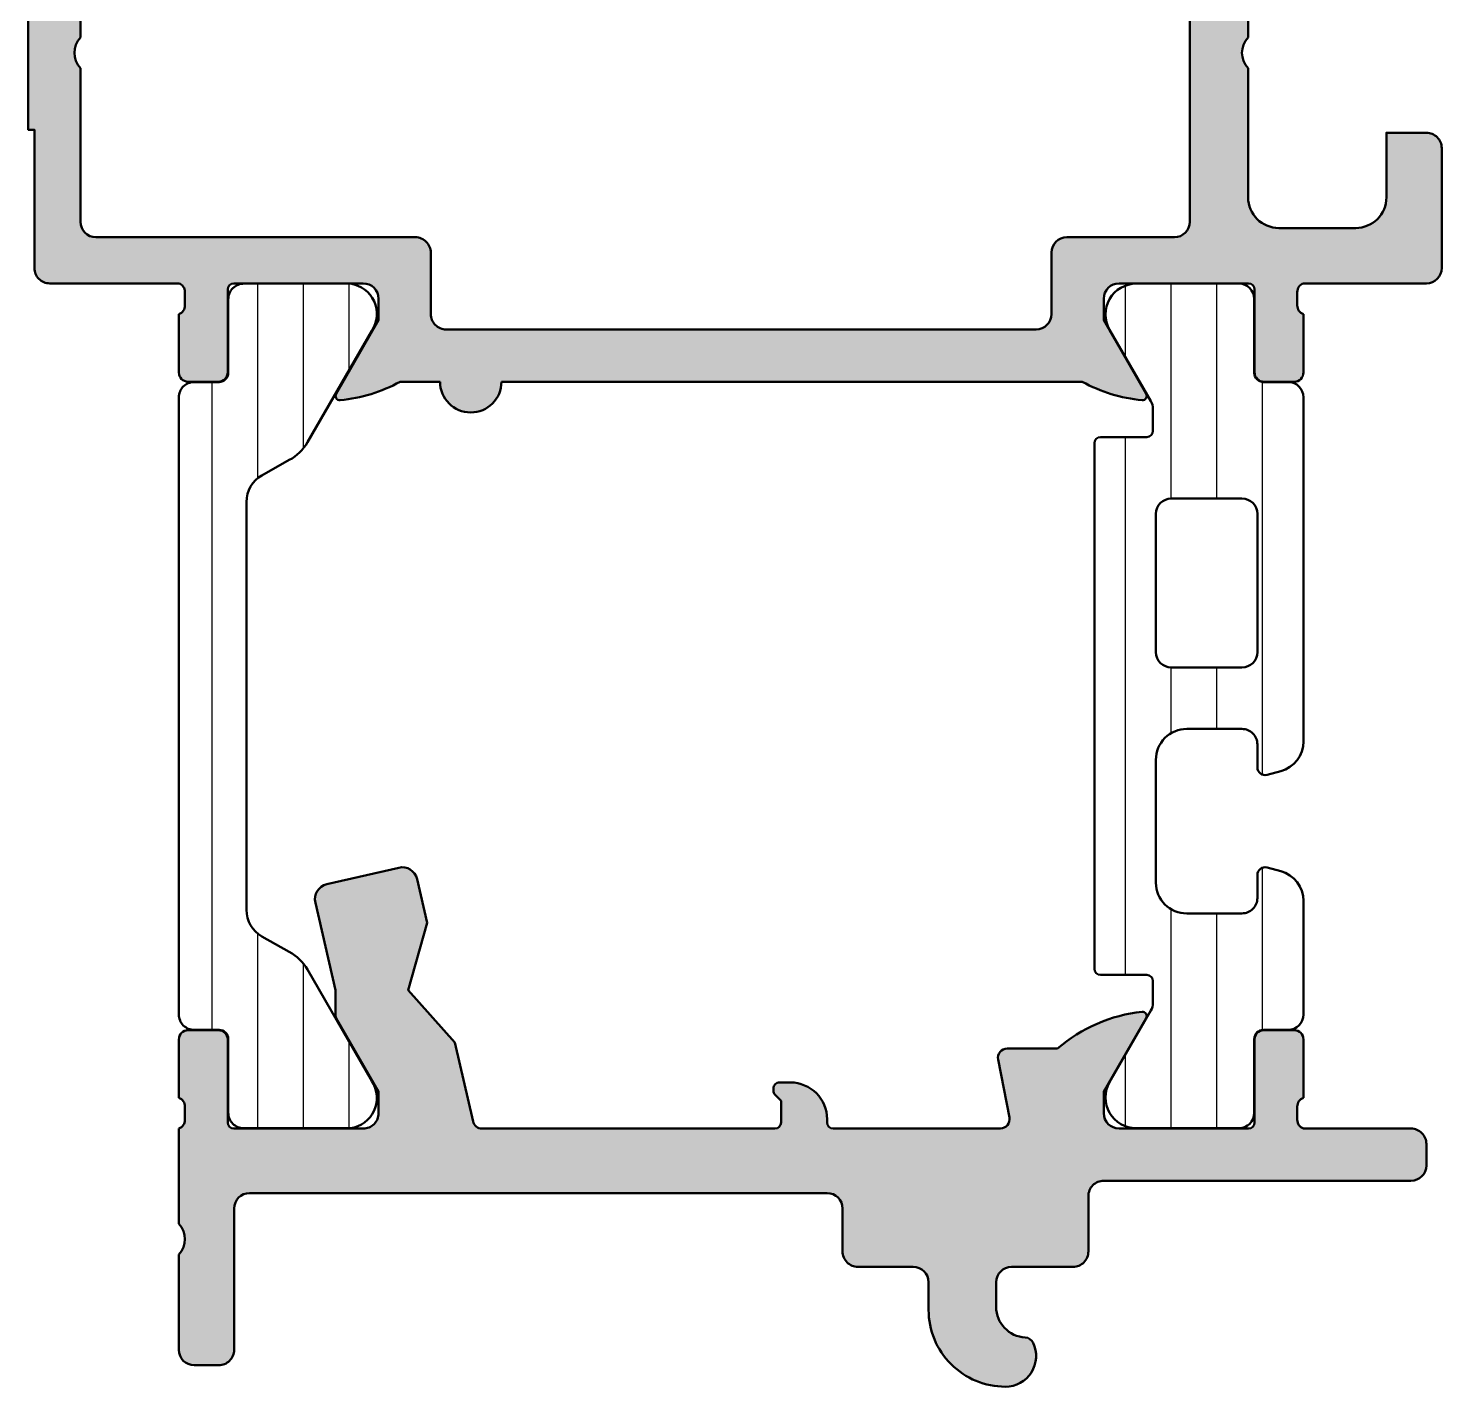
# Model space of a CAD drawing. Extents: x -4.7 to 62, y -88.4 to 0.
# Drawn here: x -4.5 to 41.5, y -88.4 to -44.2 of the extents above; entities that cross this region are included whole.
import ezdxf

# ---------------------------------------------------------------- set-up
doc = ezdxf.new("R2010")
doc.units = 0
for name, color, linetype, lineweight in [('0S-Alu contour', 7, 'Continuous', 50), ('0S-Alu hatch', 252, 'Continuous', 25), ('0S-Plastic contour', 254, 'Continuous', 50), ('0S-Plastic hatch', 253, 'Continuous', 25)]:
    doc.layers.add(name, color=color, linetype=linetype, lineweight=lineweight)
pattern_1 = [(90, (0, 0), (-1.4859, 0), [])]

# ---------------------------------------------------------------- blocks, each defined once
blk = doc.blocks.new('438860__54CB919B_62E4_4A2C_9971_BE3EB45ECD68_')
at = {"layer": '0S-Alu hatch'}
h = blk.add_hatch(color=256, dxfattribs=at)
edge = h.paths.add_edge_path()
edge.add_line((29.8, -55.69999999999999), (10.9, -55.7))
edge.add_ellipse((9.900000000000002, -55.7), major_axis=(-1, 0), ratio=1, start_angle=0, end_angle=180, ccw=False)
edge.add_line((8.900000000000002, -55.7), (7.600000000000004, -55.69999999999999))
edge.add_ellipse((5.186609754141848, -51.32101067354646), major_axis=(-4.999999999999715, 0), ratio=1, start_angle=95.3285864386674, end_angle=118.86045619300751, ccw=False)
edge.add_ellipse((5.638119784648294, -56.1618802153517), major_axis=(-0.1381197846482976, 0), ratio=1, start_angle=-30.000000000003183, end_angle=95.32858643866689, ccw=False)
edge.add_line((5.518504542377637, -56.09282032302754), (6.900000000000002, -53.7))
edge.add_line((6.900000000000002, -53.7), (6.900000000000002, -52.99999999999999))
edge.add_arc((6.400000000000002, -52.99999999999999), 0.5, 0, 90)
edge.add_line((6.400000000000002, -52.5), (2.190000000000003, -52.5))
edge.add_arc((2.190000000000004, -52.69999999999999), 0.2000000000000028, 90.00000000000026, 180)
edge.add_line((1.990000000000001, -52.69999999999999), (1.990000000000002, -55.39999999999995))
edge.add_ellipse((1.689999999999966, -55.39999999999995), major_axis=(-0.3000000000000367, 0), ratio=1, start_angle=89.9999999999992, end_angle=180, ccw=False)
edge.add_line((1.689999999999962, -55.69999999999999), (0.7000000000000437, -55.7))
edge.add_ellipse((0.7000000000000492, -55.39999999999995), major_axis=(-0.3000000000000469, 0), ratio=1, start_angle=0, end_angle=89.99999999999898, ccw=False)
edge.add_line((0.4000000000000023, -55.39999999999995), (0.4000000000000048, -53.49999999999999))
edge.add_arc((0.3000000000000016, -53.21715728752537), 0.3000000000000005, 289.4712206344913, 360)
edge.add_line((0.6000000000000022, -53.21715728752537), (0.6000000000000032, -52.78284271247461))
edge.add_arc((0.3000000000000034, -52.78284271247461), 0.2999999999999998, 0, 70.52877936550915)
edge.add_line((0.4000000000000041, -52.5), (-3.799999999999999, -52.5))
edge.add_ellipse((-3.800000000000005, -52), major_axis=(-0.4999999999999929, 0), ratio=1, start_angle=0, end_angle=90.00000000000063, ccw=False)
edge.add_line((-4.299999999999998, -51.99999999999999), (-4.299999999999999, -47.49999999999999))
edge.add_line((-4.299999999999999, -47.49999999999999), (-4.5, -47.49999999999999))
edge.add_line((-4.5, -47.49999999999999), (-4.5, -42.49999999999999))
edge.add_line((-4.5, -42.49999999999999), (-4.299999999999999, -42.49999999999999))
edge.add_line((-4.299999999999999, -42.49999999999999), (-4.299999999999999, -37.99999999999999))
edge.add_ellipse((-3.800000000000009, -37.99999999999999), major_axis=(-0.4999999999999903, 0), ratio=1, start_angle=269.9999999999991, end_angle=360, ccw=False)
edge.add_line((-3.800000000000001, -37.5), (0.3999999999999932, -37.5))
edge.add_arc((0.3000000000000025, -37.21715728752537), 0.3000000000000035, 289.4712206344891, 360)
edge.add_line((0.6000000000000061, -37.21715728752537), (0.6000000000000032, -36.78284271247461))
edge.add_arc((0.3000000000000034, -36.78284271247461), 0.2999999999999998, 0, 70.52877936550955)
edge.add_line((0.400000000000002, -36.49999999999999), (0.4000000000000004, -34.60000000000003))
edge.add_ellipse((0.7000000000000421, -34.60000000000004), major_axis=(-0.3000000000000418, 0), ratio=1, start_angle=269.9999999999999, end_angle=360, ccw=False)
edge.add_line((0.7000000000000428, -34.3), (1.68999999999996, -34.29999999999999))
edge.add_ellipse((1.689999999999965, -34.60000000000003), major_axis=(-0.3000000000000327, 0), ratio=1, start_angle=180, end_angle=270.000000000001, ccw=False)
edge.add_line((1.989999999999998, -34.60000000000003), (1.990000000000002, -37.29999999999999))
edge.add_arc((2.190000000000003, -37.3), 0.2000000000000002, 180, 270)
edge.add_line((2.190000000000003, -37.5), (6.400000000000005, -37.5))
edge.add_arc((6.400000000000007, -37), 0.5, 269.9999999999998, 360)
edge.add_line((6.900000000000007, -37), (6.900000000000005, -36.3))
edge.add_line((6.900000000000005, -36.3), (5.518504542377641, -33.90717967697244))
edge.add_ellipse((5.638119784648305, -33.83811978464829), major_axis=(-0.1381197846482989, 0), ratio=1, start_angle=-95.3285864386662, end_angle=29.999999999999375, ccw=False)
edge.add_ellipse((5.186609754141763, -38.67898932645392), major_axis=(-5.000000000000119, 0), ratio=1, start_angle=241.13954380699408, end_angle=264.671413561332, ccw=False)
edge.add_line((7.600000000000003, -34.29999999999998), (34.30000000000001, -34.29999999999999))
edge.add_ellipse((36.71339024585825, -38.67898932645398), major_axis=(-5.000000000000165, 0), ratio=1, start_angle=275.3285864386679, end_angle=298.8604561930057, ccw=False)
edge.add_ellipse((36.2618802153517, -33.8381197846483), major_axis=(-0.1381197846482971, 0), ratio=1, start_angle=150.0000000000004, end_angle=275.32858643866473, ccw=False)
edge.add_line((36.38149545762237, -33.90717967697245), (35, -36.3))
edge.add_line((35, -36.3), (35, -37))
edge.add_arc((35.5, -37), 0.5, 180, 270)
edge.add_line((35.5, -37.5), (39.71000000000001, -37.5))
edge.add_arc((39.71000000000001, -37.3), 0.2000000000000028, 270, 360)
edge.add_line((39.91000000000001, -37.3), (39.91000000000001, -34.60000000000003))
edge.add_ellipse((40.21000000000003, -34.60000000000002), major_axis=(-0.3000000000000256, 0), ratio=1, start_angle=269.99999999999727, end_angle=360, ccw=False)
edge.add_line((40.21000000000004, -34.29999999999999), (41.19999999999996, -34.29999999999999))
edge.add_ellipse((41.19999999999995, -34.60000000000003), major_axis=(-0.3000000000000398, 0), ratio=1, start_angle=180, end_angle=269.99999999999727, ccw=False)
edge.add_line((41.49999999999999, -34.60000000000003), (41.5, -36.49999999999999))
edge.add_arc((41.60000000000001, -36.78284271247461), 0.2999999999999956, 109.4712206344927, 180)
edge.add_line((41.30000000000001, -36.78284271247461), (41.30000000000001, -37.21715728752537))
edge.add_arc((41.60000000000001, -37.21715728752537), 0.2999999999999971, 180, 250.528779365509)
edge.add_line((41.50000000000001, -37.5), (41.5, -41.9))
edge.add_ellipse((41, -41.90000000000001), major_axis=(-0.4999999999999929, 0), ratio=1, start_angle=90, end_angle=180, ccw=False)
edge.add_line((41, -42.40000000000001), (39.7, -42.4))
edge.add_line((39.7, -42.4), (39.7, -40.3))
edge.add_arc((38.7, -40.3), 1, 0, 89.99999999999959)
edge.add_line((38.70000000000001, -39.3), (36.20000000000001, -39.3))
edge.add_arc((36.20000000000002, -40.3), 1, 90.0000000000004, 180)
edge.add_line((35.20000000000002, -40.3), (35.20000000000002, -44.5))
edge.add_arc((35.72500000000002, -45), 0.7250000000000041, 136.3971810272967, 223.6028189727033)
edge.add_line((35.20000000000002, -45.49999999999999), (35.20000000000002, -49.7))
edge.add_arc((36.20000000000002, -49.7), 1, 180, 269.9999999999996)
edge.add_line((36.20000000000001, -50.7), (38.70000000000001, -50.7))
edge.add_arc((38.7, -49.7), 1, 270.0000000000004, 360)
edge.add_line((39.7, -49.7), (39.7, -47.6))
edge.add_line((39.7, -47.6), (41, -47.6))
edge.add_ellipse((41, -48.09999999999999), major_axis=(-0.4999999999999929, 0), ratio=1, start_angle=180, end_angle=270.0000000000008, ccw=False)
edge.add_line((41.5, -48.1), (41.5, -52))
edge.add_ellipse((41, -52.00000000000001), major_axis=(-0.4999999999999929, 0), ratio=1, start_angle=90, end_angle=180, ccw=False)
edge.add_line((41, -52.5), (37.00000000000001, -52.5))
edge.add_arc((37.1, -52.78284271247462), 0.3000000000000019, 109.4712206344879, 180)
edge.add_line((36.8, -52.78284271247462), (36.80000000000001, -53.21715728752538))
edge.add_arc((37.10000000000001, -53.21715728752538), 0.3000000000000043, 180, 250.5287793655078)
edge.add_line((37, -53.5), (37, -55.39999999999996))
edge.add_ellipse((36.69999999999998, -55.39999999999998), major_axis=(-0.3000000000000256, 0), ratio=1, start_angle=89.99999999999733, end_angle=180, ccw=False)
edge.add_line((36.69999999999996, -55.7), (35.71000000000005, -55.7))
edge.add_ellipse((35.71000000000003, -55.39999999999998), major_axis=(-0.3000000000000256, 0), ratio=1, start_angle=0, end_angle=90.00000000000267, ccw=False)
edge.add_line((35.41, -55.39999999999996), (35.41000000000001, -52.7))
edge.add_arc((35.21000000000001, -52.7), 0.2000000000000028, 0, 90)
edge.add_line((35.21000000000001, -52.5), (31, -52.5))
edge.add_arc((31, -53), 0.5, 90, 180)
edge.add_line((30.5, -53), (30.5, -53.7))
edge.add_line((30.5, -53.7), (31.88149545762236, -56.09282032302755))
edge.add_ellipse((31.76188021535171, -56.1618802153517), major_axis=(-0.1381197846482943, 0), ratio=1, start_angle=84.67141356133061, end_angle=210.0000000000005, ccw=False)
edge.add_ellipse((32.21339024585816, -51.32101067354639), major_axis=(-4.999999999999779, 0), ratio=1, start_angle=61.139543806993004, end_angle=84.67141356133249, ccw=False)
edge = h.paths.add_edge_path()
edge.add_arc((32.80000000000001, -36.49999999999999), 0.5, 0, 89.9999999999992)
edge.add_line((32.80000000000002, -35.99999999999999), (9.100000000000003, -35.99999999999999))
edge.add_arc((9.100000000000007, -36.49999999999999), 0.5, 90.00000000000018, 180)
edge.add_line((8.600000000000007, -36.49999999999999), (8.600000000000003, -38.49999999999999))
edge.add_ellipse((8.1, -38.49999999999999), major_axis=(-0.5, 0), ratio=1, start_angle=90.00000000000023, end_angle=180, ccw=False)
edge.add_line((8.100000000000001, -38.99999999999998), (-2.300000000000002, -39))
edge.add_arc((-2.3, -39.49999999999999), 0.5, 90.00000000000018, 180)
edge.add_line((-2.8, -39.49999999999999), (-2.799999999999999, -44.49999999999999))
edge.add_arc((-2.275000000000001, -44.99999999999999), 0.7249999999999986, 136.3971810272962, 223.6028189727037)
edge.add_line((-2.8, -45.49999999999999), (-2.799999999999998, -50.49999999999999))
edge.add_arc((-2.299999999999998, -50.49999999999999), 0.5, 180, 269.9999999999999)
edge.add_line((-2.299999999999998, -50.99999999999999), (8.100000000000003, -50.99999999999999))
edge.add_ellipse((8.100000000000009, -51.49999999999999), major_axis=(-0.5000000000000036, 0), ratio=1, start_angle=180, end_angle=270.0000000000004, ccw=False)
edge.add_line((8.600000000000012, -51.49999999999999), (8.600000000000003, -53.49999999999999))
edge.add_arc((9.100000000000007, -53.49999999999999), 0.5000000000000018, 180, 270.0000000000002)
edge.add_line((9.100000000000009, -53.99999999999999), (28.3, -53.99999999999999))
edge.add_arc((28.3, -53.49999999999999), 0.5, 270, 360)
edge.add_line((28.8, -53.49999999999999), (28.8, -51.49999999999998))
edge.add_ellipse((29.3, -51.49999999999998), major_axis=(-0.5, 0), ratio=1, start_angle=270, end_angle=360, ccw=False)
edge.add_line((29.3, -50.99999999999998), (32.80000000000002, -50.99999999999998))
edge.add_arc((32.80000000000002, -50.49999999999998), 0.5, 270, 360)
edge.add_line((33.30000000000002, -50.49999999999998), (33.30000000000001, -36.49999999999999))
at = {"layer": '0S-Alu contour', "color": 7}
for points in [[(6.900000000000007, -37), (6.900000000000005, -36.3), (5.518504542377641, -33.90717967697244)], [(36.38149545762237, -33.90717967697245), (35, -36.3), (35, -37)], [(0.7000000000000428, -34.3), (1.68999999999996, -34.29999999999999)], [(7.600000000000003, -34.29999999999998), (34.30000000000001, -34.29999999999999)], [(40.21000000000004, -34.29999999999999), (41.19999999999996, -34.29999999999999)], [(0.400000000000002, -36.49999999999999), (0.4000000000000004, -34.60000000000003)], [(1.989999999999998, -34.60000000000003), (1.990000000000002, -37.29999999999999)], [(39.91000000000001, -37.3), (39.91000000000001, -34.60000000000003)], [(41.49999999999999, -34.60000000000003), (41.5, -36.49999999999999)], [(32.80000000000002, -35.99999999999999), (9.100000000000003, -35.99999999999999)], [(0.6000000000000061, -37.21715728752537), (0.6000000000000032, -36.78284271247461)], [(8.600000000000007, -36.49999999999999), (8.600000000000003, -38.49999999999999)], [(33.30000000000002, -50.49999999999998), (33.30000000000001, -36.49999999999999)], [(41.30000000000001, -36.78284271247461), (41.30000000000001, -37.21715728752537)], [(-3.800000000000001, -37.5), (0.3999999999999932, -37.5)], [(2.190000000000003, -37.5), (6.400000000000005, -37.5)], [(35.5, -37.5), (39.71000000000001, -37.5)], [(41.50000000000001, -37.5), (41.5, -41.9)], [(-4.299999999999998, -51.99999999999999), (-4.299999999999999, -47.49999999999999), (-4.5, -47.49999999999999), (-4.5, -42.49999999999999), (-4.299999999999999, -42.49999999999999), (-4.299999999999999, -37.99999999999999)], [(8.100000000000001, -38.99999999999998), (-2.300000000000002, -39)], [(-2.8, -39.49999999999999), (-2.799999999999999, -44.49999999999999)], [(38.70000000000001, -39.3), (36.20000000000001, -39.3)], [(35.20000000000002, -40.3), (35.20000000000002, -44.5)], [(41, -42.40000000000001), (39.7, -42.4), (39.7, -40.3)], [(-2.8, -45.49999999999999), (-2.799999999999998, -50.49999999999999)], [(35.20000000000002, -45.49999999999999), (35.20000000000002, -49.7)], [(39.7, -49.7), (39.7, -47.6), (41, -47.6)], [(41.5, -48.1), (41.5, -52)], [(-2.299999999999998, -50.99999999999999), (8.100000000000003, -50.99999999999999)], [(29.3, -50.99999999999998), (32.80000000000002, -50.99999999999998)], [(36.20000000000001, -50.7), (38.70000000000001, -50.7)], [(8.600000000000012, -51.49999999999999), (8.600000000000003, -53.49999999999999)], [(28.8, -53.49999999999999), (28.8, -51.49999999999998)], [(0.4000000000000041, -52.5), (-3.799999999999999, -52.5)], [(0.6000000000000022, -53.21715728752537), (0.6000000000000032, -52.78284271247461)], [(1.990000000000001, -52.69999999999999), (1.990000000000002, -55.39999999999995)], [(6.400000000000002, -52.5), (2.190000000000003, -52.5)], [(35.21000000000001, -52.5), (31, -52.5)], [(35.41, -55.39999999999996), (35.41000000000001, -52.7)], [(36.8, -52.78284271247462), (36.80000000000001, -53.21715728752538)], [(41, -52.5), (37.00000000000001, -52.5)], [(5.518504542377637, -56.09282032302754), (6.900000000000002, -53.7), (6.900000000000002, -52.99999999999999)], [(30.5, -53), (30.5, -53.7), (31.88149545762236, -56.09282032302755)], [(0.4000000000000023, -55.39999999999995), (0.4000000000000048, -53.49999999999999)], [(37, -53.5), (37, -55.39999999999996)], [(9.100000000000009, -53.99999999999999), (28.3, -53.99999999999999)], [(1.689999999999962, -55.69999999999999), (0.7000000000000437, -55.7)], [(8.900000000000002, -55.7), (7.600000000000004, -55.69999999999999)], [(29.8, -55.69999999999999), (10.9, -55.7)], [(36.69999999999996, -55.7), (35.71000000000005, -55.7)]]:
    blk.add_lwpolyline(points, dxfattribs=at)
at = {"layer": '0S-Alu contour', "color": 7, "extrusion": (0, 0, -1)}
for centre, radius, start, end in [((-5.638119784648305, -33.83811978464829), 0.1381197846482989, 330.0000000000006, 95.32858643866628), ((-5.186609754141763, -38.67898932645392), 5.000000000000119, 95.32858643866804, 118.8604561930059), ((-36.71339024585825, -38.67898932645398), 5.000000000000165, 61.13954380699434, 84.67141356133207), ((-36.2618802153517, -33.8381197846483), 0.1381197846482971, 84.67141356133529, 209.9999999999997), ((-0.7000000000000421, -34.60000000000004), 0.3000000000000418, 0, 90.00000000000011), ((-1.689999999999965, -34.60000000000003), 0.3000000000000327, 89.99999999999895, 180), ((-40.21000000000003, -34.60000000000002), 0.3000000000000256, 0, 90.00000000000273), ((-41.19999999999995, -34.60000000000003), 0.3000000000000398, 90.00000000000273, 180), ((3.800000000000009, -37.99999999999999), 0.4999999999999903, 0, 90.0000000000009), ((-8.1, -38.49999999999999), 0.5, 180, 269.9999999999998), ((-41, -41.90000000000001), 0.4999999999999929, 180, 270), ((-41, -48.09999999999999), 0.4999999999999929, 89.9999999999992, 180), ((-8.100000000000009, -51.49999999999999), 0.5000000000000036, 89.99999999999959, 180), ((-29.3, -51.49999999999998), 0.5, 0, 90), ((3.800000000000005, -52), 0.4999999999999929, 269.9999999999994, 0), ((-41, -52.00000000000001), 0.4999999999999929, 180, 270), ((-0.7000000000000492, -55.39999999999995), 0.3000000000000469, 270.0000000000011, 0), ((-1.689999999999966, -55.39999999999995), 0.3000000000000367, 180, 270.0000000000008), ((-35.71000000000003, -55.39999999999998), 0.3000000000000256, 269.9999999999973, 0), ((-36.69999999999998, -55.39999999999998), 0.3000000000000256, 180, 270.0000000000027), ((-5.638119784648294, -56.1618802153517), 0.1381197846482976, 264.6714135613331, 30.00000000000318), ((-5.186609754141848, -51.32101067354646), 4.999999999999715, 241.1395438069925, 264.6714135613326), ((-9.900000000000002, -55.7), 1, 180, 0), ((-32.21339024585816, -51.32101067354639), 4.999999999999779, 275.3285864386675, 298.860456193007), ((-31.76188021535171, -56.1618802153517), 0.1381197846482943, 149.9999999999995, 275.3285864386694)]:
    blk.add_arc(centre, radius, start, end, dxfattribs=at)
at = {"layer": '0S-Alu contour', "color": 7}
for centre, radius, start, end in [((9.100000000000007, -36.49999999999999), 0.5, 90.00000000000018, 180), ((32.80000000000001, -36.49999999999999), 0.5, 0, 89.9999999999992), ((0.3000000000000034, -36.78284271247461), 0.2999999999999998, 0, 70.52877936550955), ((41.60000000000001, -36.78284271247461), 0.2999999999999956, 109.4712206344927, 180), ((0.3000000000000025, -37.21715728752537), 0.3000000000000035, 289.4712206344891, 0), ((6.400000000000007, -37), 0.5, 269.9999999999998, 0), ((35.5, -37), 0.5, 180, 270), ((41.60000000000001, -37.21715728752537), 0.2999999999999971, 180, 250.528779365509), ((2.190000000000003, -37.3), 0.2000000000000002, 180, 270), ((39.71000000000001, -37.3), 0.2000000000000028, 270, 0), ((-2.3, -39.49999999999999), 0.5, 90.00000000000018, 180), ((36.20000000000002, -40.3), 1, 90.0000000000004, 180), ((38.7, -40.3), 1, 0, 89.99999999999959), ((-2.275000000000001, -44.99999999999999), 0.7249999999999986, 136.3971810272962, 223.6028189727037), ((35.72500000000002, -45), 0.7250000000000041, 136.3971810272967, 223.6028189727033), ((36.20000000000002, -49.7), 1, 180, 269.9999999999996), ((38.7, -49.7), 1, 270.0000000000004, 0), ((-2.299999999999998, -50.49999999999999), 0.5, 180, 269.9999999999999), ((32.80000000000002, -50.49999999999998), 0.5, 270, 0), ((0.3000000000000034, -52.78284271247461), 0.2999999999999998, 0, 70.52877936550915), ((2.190000000000004, -52.69999999999999), 0.2000000000000028, 90.00000000000026, 180), ((6.400000000000002, -52.99999999999999), 0.5, 0, 90), ((31, -53), 0.5, 90, 180), ((35.21000000000001, -52.7), 0.2000000000000028, 0, 90), ((37.1, -52.78284271247462), 0.3000000000000019, 109.4712206344879, 180), ((0.3000000000000016, -53.21715728752537), 0.3000000000000005, 289.4712206344913, 0), ((37.10000000000001, -53.21715728752538), 0.3000000000000043, 180, 250.5287793655078), ((9.100000000000007, -53.49999999999999), 0.5000000000000018, 180, 270.0000000000002), ((28.3, -53.49999999999999), 0.5, 270, 0)]:
    blk.add_arc(centre, radius, start, end, dxfattribs=at)
blk = doc.blocks.new('438850__535C01C1_5C74_440B_B4E1_4E37FBA5D0C0_')
at = {"layer": '0S-Alu hatch'}
h = blk.add_hatch(color=256, dxfattribs=at)
edge = h.paths.add_edge_path()
edge.add_line((20.00000000000001, -79.80000000000001), (20.00000000000001, -79.10000000000001))
edge.add_line((20.00000000000001, -79.10000000000001), (19.8085786437627, -78.9085786437627))
edge.add_ellipse((19.94999999999991, -78.76715728752542), major_axis=(-0.1999999999999041, 0), ratio=1, start_angle=0, end_angle=45.0000000000129, ccw=False)
edge.add_line((19.75000000000001, -78.7671572875254), (19.75000000000001, -78.70000000000002))
edge.add_ellipse((19.95, -78.7), major_axis=(-0.1999999999999922, 0), ratio=1, start_angle=269.99999999999693, end_angle=360, ccw=False)
edge.add_line((19.95000000000001, -78.50000000000001), (20.30000000000001, -78.5))
edge.add_ellipse((20.29999999999997, -79.70000000000003), major_axis=(-1.200000000000031, 0), ratio=1, start_angle=180, end_angle=269.99999999999847, ccw=False)
edge.add_line((21.5, -79.70000000000002), (21.50000000000001, -79.80000000000001))
edge.add_arc((21.70000000000001, -79.80000000000001), 0.1999999999999993, 180, 270)
edge.add_line((21.70000000000001, -80.00000000000001), (27.13607089877213, -80.00000000000001))
edge.add_arc((27.13607089877213, -79.7), 0.2999999999999971, 270, 371.0000000000009)
edge.add_line((27.43055905380642, -79.64275730138704), (27.06405214243552, -77.75724269861297))
edge.add_ellipse((27.35854029746981, -77.7), major_axis=(-0.2999999999999958, 0), ratio=1, start_angle=-90.00000000000131, end_angle=11.00000000000091, ccw=False)
edge.add_line((27.35854029746982, -77.4), (29, -77.4))
edge.add_ellipse((32.28195574941586, -81.1721037179374), major_axis=(-5.000000000000098, 0), ratio=1, start_angle=276.14068105402725, end_angle=311.0252186637955, ccw=False)
edge.add_ellipse((31.7618802153517, -76.3381197846483), major_axis=(-0.138119784648297, 0), ratio=1, start_angle=150.0000000000004, end_angle=276.14068105402526, ccw=False)
edge.add_line((31.88149545762236, -76.40717967697245), (30.5, -78.80000000000001))
edge.add_line((30.5, -78.80000000000001), (30.50000000000001, -79.5))
edge.add_arc((31, -79.5), 0.4999999999999965, 180, 270)
edge.add_line((31, -80), (35.21000000000001, -80))
edge.add_arc((35.21000000000001, -79.8), 0.2000000000000028, 270, 360)
edge.add_line((35.41000000000001, -79.8), (35.41000000000001, -77.10000000000005))
edge.add_ellipse((35.71000000000005, -77.10000000000004), major_axis=(-0.3000000000000398, 0), ratio=1, start_angle=270, end_angle=360, ccw=False)
edge.add_line((35.71000000000005, -76.79999999999998), (36.69999999999996, -76.79999999999998))
edge.add_ellipse((36.69999999999994, -77.10000000000007), major_axis=(-0.3000000000000682, 0), ratio=1, start_angle=180, end_angle=269.9999999999959, ccw=False)
edge.add_line((37.00000000000001, -77.10000000000005), (37.00000000000001, -79))
edge.add_arc((37.10000000000001, -79.28284271247462), 0.2999999999999976, 109.4712206344897, 180)
edge.add_line((36.80000000000001, -79.28284271247462), (36.80000000000001, -79.71715728752538))
edge.add_arc((37.10000000000001, -79.71715728752538), 0.2999999999999971, 180, 250.5287793655103)
edge.add_line((37.00000000000001, -80), (40.50000000000001, -80))
edge.add_ellipse((40.50000000000002, -80.49999999999999), major_axis=(-0.4999999999999858, 0), ratio=1, start_angle=180, end_angle=270.0000000000008, ccw=False)
edge.add_line((41, -80.5), (41.00000000000001, -81.2))
edge.add_ellipse((40.49999999999999, -81.19999999999997), major_axis=(-0.5000000000000142, 0), ratio=1, start_angle=90.00000000000159, end_angle=180, ccw=False)
edge.add_line((40.50000000000001, -81.69999999999999), (30.50000000000001, -81.69999999999999))
edge.add_arc((30.50000000000001, -82.2), 0.5, 89.99999999999959, 180)
edge.add_line((30, -82.2), (30.00000000000002, -84))
edge.add_ellipse((29.50000000000002, -84), major_axis=(-0.4999999999999965, 0), ratio=1, start_angle=89.9999999999996, end_angle=180, ccw=False)
edge.add_line((29.50000000000001, -84.50000000000001), (27.50000000000001, -84.50000000000001))
edge.add_arc((27.50000000000001, -85), 0.5, 90.0000000000004, 180)
edge.add_line((27.00000000000001, -85), (27.00000000000001, -85.80135844588084))
edge.add_arc((28.00000000000001, -85.80135844588084), 1, 180, 267.0131873852331)
edge.add_ellipse((27.9322620609033, -87.09959246623579), major_axis=(-0.30000000000004, 0), ratio=1, start_angle=205.4138587075406, end_angle=267.01318738523315, ccw=False)
edge.add_ellipse((27.3, -87.4), major_axis=(-1.000000000000017, 0), ratio=1, start_angle=90.00000000000023, end_angle=205.4138587075357, ccw=False)
edge.add_ellipse((27.3, -85.9), major_axis=(-2.5, 0), ratio=1, start_angle=0, end_angle=90.00000000000011, ccw=False)
edge.add_line((24.8, -85.9), (24.80000000000001, -85))
edge.add_arc((24.30000000000001, -85), 0.5, 0, 89.99999999999959)
edge.add_line((24.30000000000001, -84.50000000000001), (22.50000000000001, -84.50000000000001))
edge.add_ellipse((22.5, -84.00000000000001), major_axis=(-0.4999999999999858, 0), ratio=1, start_angle=0, end_angle=90.0000000000008, ccw=False)
edge.add_line((22.00000000000001, -84), (22.00000000000001, -82.60000000000001))
edge.add_arc((21.50000000000001, -82.60000000000001), 0.5, 0, 90)
edge.add_line((21.50000000000001, -82.1), (2.700000000000009, -82.1))
edge.add_arc((2.700000000000011, -82.60000000000001), 0.5, 90.00000000000017, 180)
edge.add_line((2.200000000000011, -82.60000000000001), (2.20000000000001, -87.20000000000002))
edge.add_ellipse((1.700000000000015, -87.20000000000002), major_axis=(-0.4999999999999949, 0), ratio=1, start_angle=89.99999999999937, end_angle=180, ccw=False)
edge.add_line((1.70000000000001, -87.70000000000002), (0.9000000000000101, -87.70000000000002))
edge.add_ellipse((0.9000000000000294, -87.2), major_axis=(-0.5000000000000142, 0), ratio=1, start_angle=0, end_angle=89.99999999999778, ccw=False)
edge.add_line((0.4000000000000154, -87.2), (0.4000000000000086, -84.10000000000001))
edge.add_arc((-0.1249999999999969, -83.60000000000001), 0.7250000000000109, 316.3971810272959, 403.6028189727029)
edge.add_line((0.4000000000000151, -83.1), (0.4000000000000062, -80.00000000000001))
edge.add_arc((0.3000000000000054, -79.7171572875254), 0.2999999999999998, 289.4712206344909, 360)
edge.add_line((0.6000000000000052, -79.7171572875254), (0.6000000000000063, -79.28284271247463))
edge.add_arc((0.3000000000000066, -79.28284271247463), 0.2999999999999997, 0, 70.52877936550931)
edge.add_line((0.4000000000000064, -79.00000000000001), (0.4000000000000045, -77.10000000000005))
edge.add_ellipse((0.7000000000000507, -77.10000000000005), major_axis=(-0.3000000000000461, 0), ratio=1, start_angle=270.00000000000125, end_angle=360, ccw=False)
edge.add_line((0.7000000000000443, -76.80000000000001), (1.689999999999964, -76.80000000000001))
edge.add_ellipse((1.689999999999958, -77.10000000000005), major_axis=(-0.3000000000000398, 0), ratio=1, start_angle=180, end_angle=269.9999999999988, ccw=False)
edge.add_line((1.989999999999998, -77.10000000000005), (1.990000000000006, -79.80000000000001))
edge.add_arc((2.190000000000007, -79.80000000000001), 0.2000000000000006, 180, 269.9999999999999)
edge.add_line((2.190000000000006, -80.00000000000001), (6.400000000000007, -80.00000000000001))
edge.add_arc((6.400000000000008, -79.50000000000001), 0.5, 269.9999999999999, 360)
edge.add_line((6.900000000000008, -79.50000000000001), (6.900000000000007, -78.80000000000001))
edge.add_line((6.900000000000007, -78.80000000000001), (5.518504542377641, -76.40717967697246))
edge.add_ellipse((5.638119784648273, -76.33811978464831), major_axis=(-0.1381197846482712, 0), ratio=1, start_angle=0, end_angle=30.000000000006025, ccw=False)
edge.add_line((5.500000000000001, -76.33811978464831), (5.500000000000003, -75.50000000000001))
edge.add_line((5.500000000000003, -75.50000000000001), (4.842570055784184, -72.65235805759723))
edge.add_ellipse((5.329755088176806, -72.53988253042527), major_axis=(-0.5000000000000056, 0), ratio=1, start_angle=-76.9999999999992, end_angle=13.000000000000512, ccw=False)
edge.add_line((5.217279561004867, -72.05269749803267), (7.555767716489434, -71.5128149676074))
edge.add_ellipse((7.668243243661359, -72.00000000000001), major_axis=(-0.5000000000000112, 0), ratio=1, start_angle=193.000000000002, end_angle=282.99999999999875, ccw=False)
edge.add_line((8.155428276053984, -71.88752447282808), (8.48240441050083, -73.30381371065128))
edge.add_line((8.48240441050083, -73.30381371065128), (7.860499447924803, -75.50000000000001))
edge.add_line((7.860499447924803, -75.50000000000001), (9.382208627876292, -77.20129396979223))
edge.add_line((9.382208627876292, -77.20129396979223), (9.974660582127346, -79.76748531630317))
edge.add_arc((10.26697160156292, -79.70000000000002), 0.3000000000000015, 192.9999999999978, 269.9999999999997)
edge.add_line((10.26697160156291, -80.00000000000001), (19.80000000000001, -80.00000000000001))
edge.add_arc((19.80000000000001, -79.80000000000001), 0.2000000000000028, 270, 360)
at = {"layer": '0S-Alu contour', "color": 7}
for points in [[(5.217279561004867, -72.05269749803267), (7.555767716489434, -71.5128149676074)], [(8.155428276053984, -71.88752447282808), (8.48240441050083, -73.30381371065128), (7.860499447924803, -75.50000000000001), (9.382208627876292, -77.20129396979223), (9.974660582127346, -79.76748531630317)], [(5.500000000000001, -76.33811978464831), (5.500000000000003, -75.50000000000001), (4.842570055784184, -72.65235805759723)], [(0.7000000000000443, -76.80000000000001), (1.689999999999964, -76.80000000000001)], [(6.900000000000008, -79.50000000000001), (6.900000000000007, -78.80000000000001), (5.518504542377641, -76.40717967697246)], [(31.88149545762236, -76.40717967697245), (30.5, -78.80000000000001), (30.50000000000001, -79.5)], [(35.71000000000005, -76.79999999999998), (36.69999999999996, -76.79999999999998)], [(0.4000000000000064, -79.00000000000001), (0.4000000000000045, -77.10000000000005)], [(1.989999999999998, -77.10000000000005), (1.990000000000006, -79.80000000000001)], [(35.41000000000001, -79.8), (35.41000000000001, -77.10000000000005)], [(37.00000000000001, -77.10000000000005), (37.00000000000001, -79)], [(27.35854029746982, -77.4), (29, -77.4)], [(27.43055905380642, -79.64275730138704), (27.06405214243552, -77.75724269861297)], [(19.95000000000001, -78.50000000000001), (20.30000000000001, -78.5)], [(19.75000000000001, -78.7671572875254), (19.75000000000001, -78.70000000000002)], [(20.00000000000001, -79.80000000000001), (20.00000000000001, -79.10000000000001), (19.8085786437627, -78.9085786437627)], [(0.6000000000000052, -79.7171572875254), (0.6000000000000063, -79.28284271247463)], [(36.80000000000001, -79.28284271247462), (36.80000000000001, -79.71715728752538)], [(0.4000000000000151, -83.1), (0.4000000000000062, -80.00000000000001)], [(2.190000000000006, -80.00000000000001), (6.400000000000007, -80.00000000000001)], [(10.26697160156291, -80.00000000000001), (19.80000000000001, -80.00000000000001)], [(21.5, -79.70000000000002), (21.50000000000001, -79.80000000000001)], [(21.70000000000001, -80.00000000000001), (27.13607089877213, -80.00000000000001)], [(31, -80), (35.21000000000001, -80)], [(37.00000000000001, -80), (40.50000000000001, -80)], [(41, -80.5), (41.00000000000001, -81.2)], [(40.50000000000001, -81.69999999999999), (30.50000000000001, -81.69999999999999)], [(21.50000000000001, -82.1), (2.700000000000009, -82.1)], [(30, -82.2), (30.00000000000002, -84)], [(2.200000000000011, -82.60000000000001), (2.20000000000001, -87.20000000000002)], [(22.00000000000001, -84), (22.00000000000001, -82.60000000000001)], [(0.4000000000000154, -87.2), (0.4000000000000086, -84.10000000000001)], [(24.30000000000001, -84.50000000000001), (22.50000000000001, -84.50000000000001)], [(29.50000000000001, -84.50000000000001), (27.50000000000001, -84.50000000000001)], [(24.8, -85.9), (24.80000000000001, -85)], [(27.00000000000001, -85), (27.00000000000001, -85.80135844588084)], [(1.70000000000001, -87.70000000000002), (0.9000000000000101, -87.70000000000002)]]:
    blk.add_lwpolyline(points, dxfattribs=at)
at = {"layer": '0S-Alu contour', "color": 7, "extrusion": (0, 0, -1)}
for centre, radius, start, end in [((-7.668243243661359, -72.00000000000001), 0.5000000000000112, 77.00000000000122, 166.999999999998), ((-5.329755088176806, -72.53988253042527), 0.5000000000000056, 346.9999999999995, 76.99999999999928), ((-5.638119784648273, -76.33811978464831), 0.1381197846482712, 329.999999999994, 0), ((-32.28195574941586, -81.1721037179374), 5.000000000000098, 48.97478133620447, 83.85931894597272), ((-31.7618802153517, -76.3381197846483), 0.138119784648297, 83.85931894597474, 209.9999999999997), ((-0.7000000000000507, -77.10000000000005), 0.3000000000000461, 0, 89.99999999999876), ((-1.689999999999958, -77.10000000000005), 0.3000000000000398, 90.0000000000012, 180), ((-35.71000000000005, -77.10000000000004), 0.3000000000000398, 0, 90), ((-36.69999999999994, -77.10000000000007), 0.3000000000000682, 90.00000000000406, 180), ((-27.35854029746981, -77.7), 0.2999999999999958, 348.9999999999991, 90.00000000000136), ((-19.95, -78.7), 0.1999999999999922, 0, 90.00000000000306), ((-20.29999999999997, -79.70000000000003), 1.200000000000031, 90.00000000000152, 180), ((-19.94999999999991, -78.76715728752542), 0.1999999999999041, 314.9999999999871, 0), ((-40.50000000000002, -80.49999999999999), 0.4999999999999858, 89.9999999999992, 180), ((-40.49999999999999, -81.19999999999997), 0.5000000000000142, 180, 269.9999999999984), ((-22.5, -84.00000000000001), 0.4999999999999858, 269.9999999999992, 0), ((-29.50000000000002, -84), 0.4999999999999965, 180, 270.0000000000004), ((-27.3, -85.9), 2.5, 269.9999999999999, 0), ((-27.9322620609033, -87.09959246623579), 0.30000000000004, 92.98681261476685, 154.5861412924594), ((-0.9000000000000294, -87.2), 0.5000000000000142, 270.0000000000022, 0), ((-1.700000000000015, -87.20000000000002), 0.4999999999999949, 180, 270.0000000000006), ((-27.3, -87.4), 1.000000000000017, 154.5861412924643, 269.9999999999998)]:
    blk.add_arc(centre, radius, start, end, dxfattribs=at)
at = {"layer": '0S-Alu contour', "color": 7}
for centre, radius, start, end in [((0.3000000000000066, -79.28284271247463), 0.2999999999999997, 0, 70.52877936550931), ((37.10000000000001, -79.28284271247462), 0.2999999999999976, 109.4712206344897, 180), ((6.400000000000008, -79.50000000000001), 0.5, 269.9999999999999, 0), ((31, -79.5), 0.4999999999999965, 180, 270), ((0.3000000000000054, -79.7171572875254), 0.2999999999999998, 289.4712206344909, 0), ((2.190000000000007, -79.80000000000001), 0.2000000000000006, 180, 269.9999999999999), ((10.26697160156292, -79.70000000000002), 0.3000000000000015, 192.9999999999978, 269.9999999999997), ((19.80000000000001, -79.80000000000001), 0.2000000000000028, 270, 0), ((21.70000000000001, -79.80000000000001), 0.1999999999999993, 180, 270), ((27.13607089877213, -79.7), 0.2999999999999971, 270, 11.00000000000089), ((35.21000000000001, -79.8), 0.2000000000000028, 270, 0), ((37.10000000000001, -79.71715728752538), 0.2999999999999971, 180, 250.5287793655103), ((30.50000000000001, -82.2), 0.5, 89.99999999999959, 180), ((2.700000000000011, -82.60000000000001), 0.5, 90.00000000000017, 180), ((21.50000000000001, -82.60000000000001), 0.5, 0, 90), ((-0.1249999999999969, -83.60000000000001), 0.7250000000000109, 316.3971810272959, 43.60281897270296), ((24.30000000000001, -85), 0.5, 0, 89.99999999999959), ((27.50000000000001, -85), 0.5, 90.0000000000004, 180), ((28.00000000000001, -85.80135844588084), 1, 180, 267.0131873852331)]:
    blk.add_arc(centre, radius, start, end, dxfattribs=at)
blk = doc.blocks.new('278263__4475F781_D6FD_4150_AEFA_B25FF27F028F___ACB656A7_61FE_4B9A_B531_0A61D00D1E67_')
at = {"layer": '0S-Plastic hatch'}
h = blk.add_hatch(dxfattribs=at)
h.set_pattern_fill('ANSI31', color=256, scale=0.4680000000000001, angle=45, style=0)
h.set_pattern_definition(pattern_1)
edge = h.paths.add_edge_path()
edge.add_arc((36.00000000000003, -67.40655556658466), 0.9999999999999974, 285, 360)
edge.add_line((37.00000000000003, -67.40655556658466), (37.00000000000002, -56.21000000000001))
edge.add_arc((36.50000000000002, -56.21000000000001), 0.5, 0, 90)
edge.add_line((36.50000000000002, -55.71000000000001), (35.70000000000002, -55.71000000000001))
edge.add_ellipse((35.70000000000001, -55.41000000000002), major_axis=(-0.29999999999999, 0), ratio=1, start_angle=0, end_angle=90.00000000000267, ccw=False)
edge.add_line((35.40000000000002, -55.41000000000001), (35.40000000000002, -53.01000000000001))
edge.add_arc((34.90000000000002, -53.01000000000001), 0.5, 0, 90)
edge.add_line((34.90000000000002, -52.51000000000001), (31.55655099261704, -52.51000000000001))
edge.add_arc((31.55655099261704, -53.51), 1, 90, 210)
edge.add_line((30.6905255888326, -54.01), (32.03301270189224, -56.33525588832577))
edge.add_ellipse((31.60000000000005, -56.58525588832578), major_axis=(-0.4999999999999795, 0), ratio=1, start_angle=180, end_angle=210.0000000000014, ccw=False)
edge.add_line((32.10000000000003, -56.58525588832578), (32.10000000000003, -57.30000000000001))
edge.add_ellipse((31.90000000000003, -57.30000000000002), major_axis=(-0.1999999999999993, 0), ratio=1, start_angle=90.00000000000102, end_angle=180, ccw=False)
edge.add_line((31.90000000000003, -57.50000000000001), (30.40000000000002, -57.5))
edge.add_arc((30.40000000000002, -57.7), 0.2000000000000028, 90, 180)
edge.add_line((30.20000000000001, -57.7), (30.20000000000003, -74.80000000000001))
edge.add_arc((30.40000000000003, -74.80000000000001), 0.1999999999999993, 180, 270)
edge.add_line((30.40000000000003, -75.00000000000001), (31.90000000000004, -75))
edge.add_ellipse((31.90000000000003, -75.20000000000002), major_axis=(-0.200000000000017, 0), ratio=1, start_angle=180, end_angle=269.9999999999959, ccw=False)
edge.add_line((32.10000000000004, -75.2), (32.10000000000004, -75.91474411167424))
edge.add_ellipse((31.5999999999999, -75.91474411167421), major_axis=(-0.500000000000135, 0), ratio=1, start_angle=150.0000000000035, end_angle=180, ccw=False)
edge.add_line((32.03301270189225, -76.16474411167425), (30.69052558883262, -78.49000000000001))
edge.add_arc((31.55655099261706, -78.99), 0.9999999999999989, 150, 270)
edge.add_line((31.55655099261706, -79.99000000000001), (34.90000000000004, -79.99))
edge.add_arc((34.90000000000004, -79.49), 0.5, 270, 360)
edge.add_line((35.40000000000004, -79.49), (35.40000000000004, -77.09))
edge.add_ellipse((35.70000000000006, -77.09000000000002), major_axis=(-0.3000000000000184, 0), ratio=1, start_angle=270.00000000000273, end_angle=360, ccw=False)
edge.add_line((35.70000000000004, -76.78999999999999), (36.50000000000004, -76.78999999999999))
edge.add_arc((36.50000000000004, -76.28999999999999), 0.5, 270, 360)
edge.add_line((37.00000000000004, -76.28999999999999), (37.00000000000004, -72.59344443341534))
edge.add_arc((36.00000000000003, -72.59344443341534), 1, 0, 74.99999999999962)
edge.add_line((36.25881904510256, -71.62751860712628), (35.81470476127567, -71.50851854342774))
edge.add_arc((35.75000000000003, -71.75), 0.2499999999999939, 74.99999999999841, 180)
edge.add_line((35.50000000000004, -71.75), (35.50000000000003, -72.5))
edge.add_ellipse((35.00000000000003, -72.50000000000001), major_axis=(-0.4999999999999929, 0), ratio=1, start_angle=89.9999999999992, end_angle=180, ccw=False)
edge.add_line((35.00000000000003, -73), (33.20000000000003, -73))
edge.add_ellipse((33.20000000000002, -72.00000000000001), major_axis=(-0.9999999999999857, 0), ratio=1, start_angle=0, end_angle=90.0000000000004, ccw=False)
edge.add_line((32.20000000000004, -72), (32.20000000000002, -68))
edge.add_ellipse((33.20000000000002, -67.99999999999999), major_axis=(-0.9999999999999928, 0), ratio=1, start_angle=269.9999999999996, end_angle=360, ccw=False)
edge.add_line((33.20000000000002, -67), (35.00000000000003, -67))
edge.add_ellipse((35.00000000000003, -67.49999999999999), major_axis=(-0.4999999999999858, 0), ratio=1, start_angle=180, end_angle=270.0000000000008, ccw=False)
edge.add_line((35.50000000000002, -67.5), (35.50000000000003, -68.25))
edge.add_arc((35.75000000000003, -68.25), 0.25, 180, 284.9999999999992)
edge.add_line((35.81470476127566, -68.49148145657227), (36.25881904510255, -68.37248139287372))
edge = h.paths.add_edge_path()
edge.add_line((32.70000000000002, -59.50000000000001), (35.00000000000002, -59.5))
edge.add_ellipse((35.00000000000002, -60), major_axis=(-0.5, 0), ratio=1, start_angle=180, end_angle=270, ccw=False)
edge.add_line((35.50000000000002, -60), (35.50000000000003, -64.5))
edge.add_ellipse((35.00000000000003, -64.5), major_axis=(-0.5, 0), ratio=1, start_angle=90, end_angle=180, ccw=False)
edge.add_line((35.00000000000003, -65), (32.70000000000003, -65))
edge.add_ellipse((32.70000000000003, -64.5), major_axis=(-0.5, 0), ratio=1, start_angle=0, end_angle=90, ccw=False)
edge.add_line((32.20000000000002, -64.5), (32.20000000000002, -60))
edge.add_ellipse((32.70000000000002, -60), major_axis=(-0.5, 0), ratio=1, start_angle=270, end_angle=360, ccw=False)
at = {"layer": '0S-Alu contour', "color": 7}
for points in [[(32.70000000000002, -59.50000000000001), (35.00000000000002, -59.5)], [(32.20000000000002, -64.5), (32.20000000000002, -60)], [(35.50000000000002, -60), (35.50000000000003, -64.5)], [(35.00000000000003, -65), (32.70000000000003, -65)]]:
    blk.add_lwpolyline(points, dxfattribs=at)
at = {"layer": '0S-Alu contour', "color": 7, "extrusion": (0, 0, -1)}
for centre, start, end in [((-32.70000000000002, -60), 0, 90), ((-35.00000000000002, -60), 90, 180), ((-32.70000000000003, -64.5), 270, 0), ((-35.00000000000003, -64.5), 180, 270)]:
    blk.add_arc(centre, 0.5, start, end, dxfattribs=at)
at = {"layer": '0S-Plastic contour', "color": 7}
for points in [[(34.90000000000002, -52.51000000000001), (31.55655099261704, -52.51000000000001)], [(35.40000000000002, -55.41000000000001), (35.40000000000002, -53.01000000000001)], [(30.6905255888326, -54.01), (32.03301270189224, -56.33525588832577)], [(36.50000000000002, -55.71000000000001), (35.70000000000002, -55.71000000000001)], [(37.00000000000003, -67.40655556658466), (37.00000000000002, -56.21000000000001)], [(32.10000000000003, -56.58525588832578), (32.10000000000003, -57.30000000000001)], [(31.90000000000003, -57.50000000000001), (30.40000000000002, -57.5)], [(30.20000000000001, -57.7), (30.20000000000003, -74.80000000000001)], [(33.20000000000002, -67), (35.00000000000003, -67)], [(35.50000000000002, -67.5), (35.50000000000003, -68.25)], [(32.20000000000004, -72), (32.20000000000002, -68)], [(35.81470476127566, -68.49148145657227), (36.25881904510255, -68.37248139287372)], [(35.50000000000004, -71.75), (35.50000000000003, -72.5)], [(36.25881904510256, -71.62751860712628), (35.81470476127567, -71.50851854342774)], [(37.00000000000004, -76.28999999999999), (37.00000000000004, -72.59344443341534)], [(35.00000000000003, -73), (33.20000000000003, -73)], [(30.40000000000003, -75.00000000000001), (31.90000000000004, -75)], [(32.10000000000004, -75.2), (32.10000000000004, -75.91474411167424)], [(32.03301270189225, -76.16474411167425), (30.69052558883262, -78.49000000000001)], [(35.70000000000004, -76.78999999999999), (36.50000000000004, -76.78999999999999)], [(35.40000000000004, -79.49), (35.40000000000004, -77.09)], [(31.55655099261706, -79.99000000000001), (34.90000000000004, -79.99)]]:
    blk.add_lwpolyline(points, dxfattribs=at)
for centre, radius, start, end in [((31.55655099261704, -53.51), 1, 90, 210), ((34.90000000000002, -53.01000000000001), 0.5, 0, 90), ((36.50000000000002, -56.21000000000001), 0.5, 0, 90), ((30.40000000000002, -57.7), 0.2000000000000028, 90, 180), ((36.00000000000003, -67.40655556658466), 0.9999999999999974, 285, 0), ((35.75000000000003, -68.25), 0.25, 180, 284.9999999999992), ((35.75000000000003, -71.75), 0.2499999999999939, 74.99999999999841, 180), ((36.00000000000003, -72.59344443341534), 1, 0, 74.99999999999962), ((30.40000000000003, -74.80000000000001), 0.1999999999999993, 180, 270), ((36.50000000000004, -76.28999999999999), 0.5, 270, 0), ((31.55655099261706, -78.99), 0.9999999999999989, 150, 270), ((34.90000000000004, -79.49), 0.5, 270, 0)]:
    blk.add_arc(centre, radius, start, end, dxfattribs=at)
at = {"layer": '0S-Plastic contour', "color": 7, "extrusion": (0, 0, -1)}
for centre, radius, start, end in [((-35.70000000000001, -55.41000000000002), 0.29999999999999, 269.9999999999973, 0), ((-31.60000000000005, -56.58525588832578), 0.4999999999999795, 149.9999999999986, 180), ((-31.90000000000003, -57.30000000000002), 0.1999999999999993, 180, 269.999999999999), ((-33.20000000000002, -67.99999999999999), 0.9999999999999928, 0, 90.0000000000004), ((-35.00000000000003, -67.49999999999999), 0.4999999999999858, 89.9999999999992, 180), ((-33.20000000000002, -72.00000000000001), 0.9999999999999857, 269.9999999999996, 0), ((-35.00000000000003, -72.50000000000001), 0.4999999999999929, 180, 270.0000000000008), ((-31.90000000000003, -75.20000000000002), 0.200000000000017, 90.00000000000406, 180), ((-31.5999999999999, -75.91474411167421), 0.500000000000135, 180, 209.9999999999966), ((-35.70000000000006, -77.09000000000002), 0.3000000000000185, 0, 89.99999999999729)]:
    blk.add_arc(centre, radius, start, end, dxfattribs=at)
blk = doc.blocks.new('278263__A4199277_E8C8_4084_9BBD_2CD0D2A9EC54___292E22B3_2838_47C0_BBFC_417A2B202BE8_')
at = {"layer": '0S-Plastic hatch'}
h = blk.add_hatch(dxfattribs=at)
h.set_pattern_fill('ANSI31', color=256, scale=0.4680000000000001, angle=45, style=0)
h.set_pattern_definition(pattern_1)
edge = h.paths.add_edge_path()
edge.add_line((3.993749946674794, -58.24666016708353), (3.100001000000009, -58.74833900000002))
edge.add_arc((3.599999408698187, -59.61436579444489), 1.0000004086985, 119.999881200801, 179.9999544849754)
edge.add_line((2.599999000000002, -59.61436500005753), (2.599999000000005, -72.885641))
edge.add_arc((3.599999408698194, -72.88564020555515), 1.000000408698505, 180.0000455150246, 240.0001187991984)
edge.add_line((3.100001, -73.75166700000003), (3.993749946674773, -74.2533458329165))
edge.add_ellipse((3.289675413083368, -75.57783783030567), major_axis=(-1.499999999999972, 0), ratio=1, start_angle=209.999996599344, end_angle=242.0057453642431, ccw=False)
edge.add_line((4.588713563274483, -74.82783790740703), (6.685481498099481, -78.45954700000001))
edge.add_ellipse((5.844228849108127, -79.00018192527716), major_axis=(-0.9999960709244788, 0), ratio=1, start_angle=98.18160805189979, end_angle=212.7270160998401, ccw=False)
edge.add_line((5.986539498099481, -79.99000000000001), (2.509998000000006, -79.99000000000001))
edge.add_ellipse((2.509995360374934, -79.4900040225614), major_axis=(-0.4999959774455833, 0), ratio=1, start_angle=-0.0003024817733034979, end_angle=90.00030248118583, ccw=False)
edge.add_line((2.009999382936318, -79.49000138293118), (2.010331333333342, -77.09000300000001))
edge.add_arc((1.710331333333339, -77.09000300000001), 0.3000000000000023, 0, 90.00000000000006)
edge.add_line((1.710331333333339, -76.79000300000001), (0.9000000000000067, -76.79000300000001))
edge.add_ellipse((0.8999973210907871, -76.29000567890924), major_axis=(-0.4999973210979506, 0), ratio=1, start_angle=-0.00030698238492732344, end_angle=90.00030698202869, ccw=False)
edge.add_line((0.4000000000000132, -76.29000299999689), (0.3999999999928305, -56.21000300000719))
edge.add_ellipse((0.8999973210908043, -56.21000032109798), major_axis=(-0.4999973211051504, 0), ratio=1, start_angle=-90.0003069820263, end_angle=0.00030698238492732344, ccw=False)
edge.add_line((0.900000000000003, -55.71000300000001), (1.710331333333329, -55.71000300000001))
edge.add_arc((1.710331333333328, -55.410003), 0.3000000000000114, 270.0000000000001, 360)
edge.add_line((2.01033133333334, -55.410003), (2.009999382936317, -53.0100046170637))
edge.add_ellipse((2.514995360374943, -53.01500192464599), major_axis=(-0.5050207028551057, 0), ratio=1, start_angle=269.4324295556021, end_angle=359.4330345179718, ccw=False)
edge.add_line((2.519998000000009, -52.51000600000002), (5.986539498099478, -52.51000600000002))
edge.add_ellipse((5.844228849108123, -53.49982407472286), major_axis=(-0.9999960709244742, 0), ratio=1, start_angle=147.2729839001598, end_angle=261.81839194810016, ccw=False)
edge.add_line((6.685481498099471, -54.04045900000001), (4.588713563274477, -57.67216809259299))
edge.add_ellipse((3.289675413083322, -56.92216816969435), major_axis=(-1.500000000000011, 0), ratio=1, start_angle=117.99425463575909, end_angle=150.0000034006567, ccw=False)
at = {"layer": '0S-Plastic contour', "color": 7}
for points in [[(2.519998000000009, -52.51000600000002), (5.986539498099478, -52.51000600000002)], [(2.01033133333334, -55.410003), (2.009999382936317, -53.0100046170637)], [(6.685481498099471, -54.04045900000001), (4.588713563274477, -57.67216809259299)], [(0.900000000000003, -55.71000300000001), (1.710331333333329, -55.71000300000001)], [(0.4000000000000132, -76.29000299999689), (0.3999999999928305, -56.21000300000719)], [(3.993749946674794, -58.24666016708353), (3.100001000000009, -58.74833900000002)], [(2.599999000000002, -59.61436500005753), (2.599999000000005, -72.885641)], [(3.100001, -73.75166700000003), (3.993749946674773, -74.2533458329165)], [(4.588713563274483, -74.82783790740703), (6.685481498099481, -78.45954700000001)], [(1.710331333333339, -76.79000300000001), (0.9000000000000067, -76.79000300000001)], [(2.009999382936318, -79.49000138293118), (2.010331333333342, -77.09000300000001)], [(5.986539498099481, -79.99000000000001), (2.509998000000006, -79.99000000000001)]]:
    blk.add_lwpolyline(points, dxfattribs=at)
at = {"layer": '0S-Plastic contour', "color": 7, "extrusion": (0, 0, -1)}
for centre, radius, start, end in [((-2.514995360374943, -53.01500192464599), 0.5050207028551057, 0.5669654820281862, 90.56757044439789), ((-5.844228849108123, -53.49982407472286), 0.9999960709244742, 98.18160805189984, 212.7270160998403), ((-0.8999973210908043, -56.21000032109798), 0.4999973211051504, 359.9996930176151, 90.00030698202632), ((-3.289675413083322, -56.92216816969435), 1.500000000000011, 209.9999965993434, 242.0057453642409), ((-3.289675413083368, -75.57783783030567), 1.499999999999972, 117.9942546357569, 150.000003400656), ((-0.8999973210907871, -76.29000567890924), 0.4999973210979506, 269.9996930179713, 0.0003069823849455), ((-5.844228849108127, -79.00018192527716), 0.9999960709244788, 147.2729839001599, 261.8183919481002), ((-2.509995360374934, -79.4900040225614), 0.4999959774455833, 269.9996975188142, 0.0003024817733149)]:
    blk.add_arc(centre, radius, start, end, dxfattribs=at)
at = {"layer": '0S-Plastic contour', "color": 7}
for centre, radius, start, end in [((1.710331333333328, -55.410003), 0.3000000000000114, 270.0000000000001, 0), ((3.599999408698187, -59.61436579444489), 1.0000004086985, 119.999881200801, 179.9999544849754), ((3.599999408698194, -72.88564020555515), 1.000000408698505, 180.0000455150246, 240.0001187991984), ((1.710331333333339, -77.09000300000001), 0.3000000000000023, 0, 90.00000000000006)]:
    blk.add_arc(centre, radius, start, end, dxfattribs=at)
blk = doc.blocks.new('481930__67BC876F_E017_4E9F_AAAA_099638B778F1_')
at = {"layer": '0S-Alu contour', "color": 7}
for name in ['438860__54CB919B_62E4_4A2C_9971_BE3EB45ECD68_', '438850__535C01C1_5C74_440B_B4E1_4E37FBA5D0C0_']:
    blk.add_blockref(name, (0, 0), dxfattribs=at)
at = {"layer": '0S-Plastic contour', "color": 7}
for name in ['278263__A4199277_E8C8_4084_9BBD_2CD0D2A9EC54___292E22B3_2838_47C0_BBFC_417A2B202BE8_', '278263__4475F781_D6FD_4150_AEFA_B25FF27F028F___ACB656A7_61FE_4B9A_B531_0A61D00D1E67_']:
    blk.add_blockref(name, (0, 0), dxfattribs=at)

msp = doc.modelspace()

# ---------------------------------------------------------------- block references
at = {"layer": '0S-Alu contour', "color": 7}
msp.add_blockref('481930__67BC876F_E017_4E9F_AAAA_099638B778F1_', (0, 0), dxfattribs=at)

doc.saveas('drawing.dxf')
